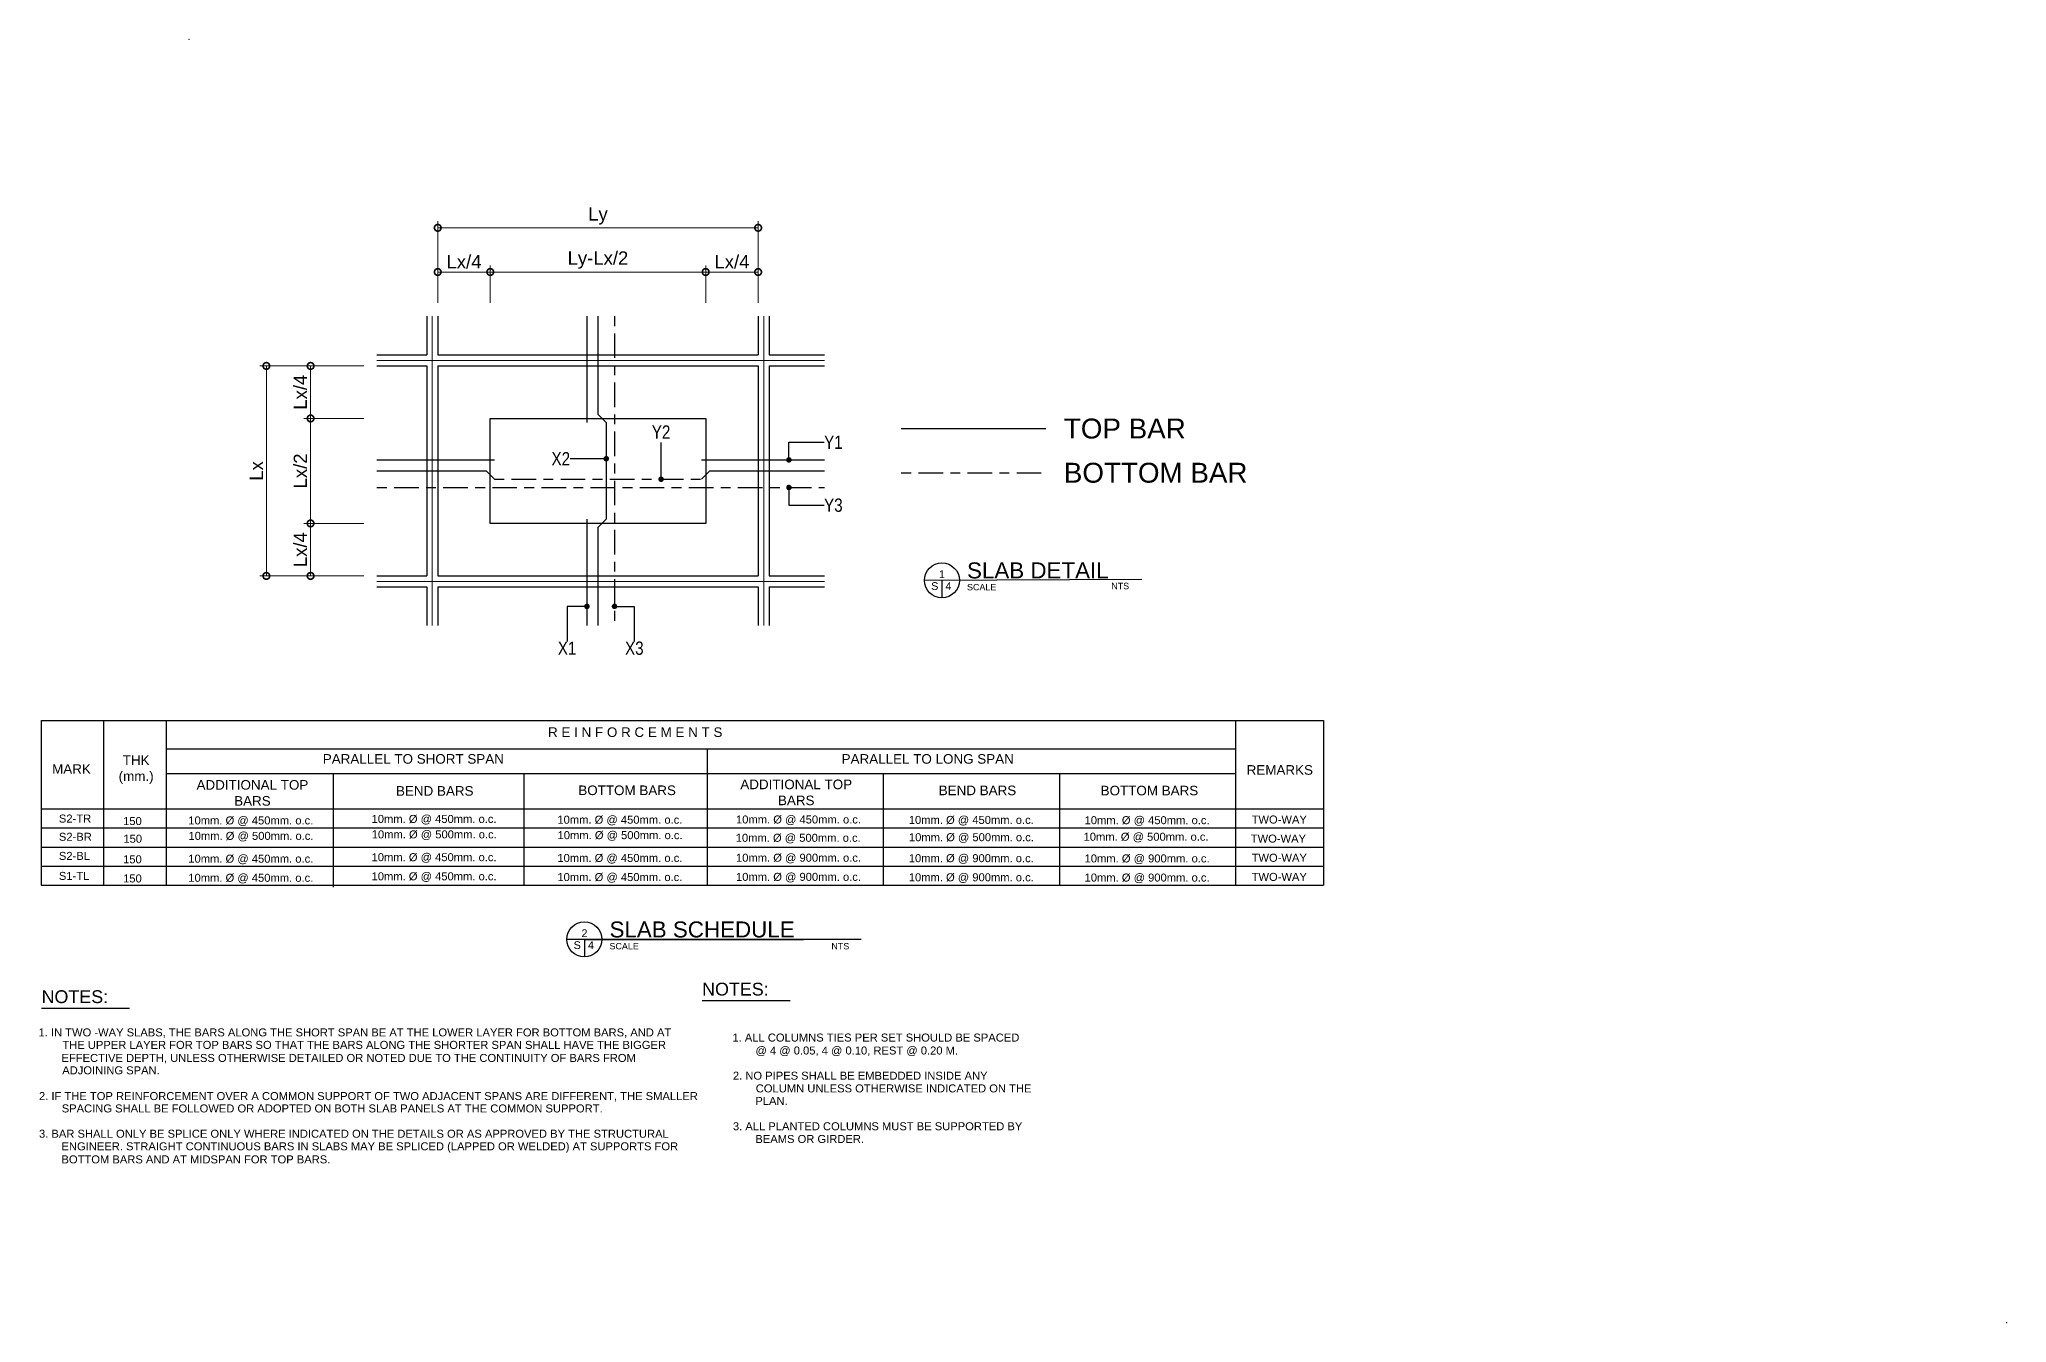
# Model space of a CAD drawing. Header units: inches. Extents: x -1 to 315328, y 6829 to 107833.
# Drawn here: x 253859 to 315328, y 67743 to 107833 of the extents above; entities that cross this region are included whole.
import ezdxf
from ezdxf.enums import TextEntityAlignment as Align
from ezdxf.lldxf.tags import DXFTag

# ---------------------------------------------------------------- set-up
doc = ezdxf.new("R2010")
doc.units = ezdxf.units.IN
doc.header["$MEASUREMENT"] = 0
doc.linetypes.add('Center', pattern=[31.75, 6.35, -4.7625, 15.875, -4.7625])
for name, color, linetype in [('Bar.Bottom', 2, 'HIDDEN'), ('Bar.Top', 2, 'Continuous'), ('Beam', 7, 'HIDDEN'), ('Boundary', 6, 'PHANTOM2'), ('Leader', 7, 'Continuous'), ('PDF6_TEXT', 7, 'Continuous'), ('TEXTS', 2, 'Continuous')]:
    doc.layers.add(name, color=color, linetype=linetype)
for name, color, linetype, lineweight in [('Center', 1, 'DASHDOTDOT0', 0), ('Dimension', 1, 'Continuous', 0), ('Legend', 7, 'Continuous', 0), ('Table(Main)', 2, 'Continuous', 0), ('Text', 9, 'Continuous', 0)]:
    doc.layers.add(name, color=color, linetype=linetype, lineweight=lineweight)
doc.styles.add('Arial', font='arial.ttf', dxfattribs={"height": 250})
doc.styles.add('DimText', font='arial.ttf')
doc.styles.add('Legend', font='arial.ttf')
doc.styles.add('RebarIndex', font='ARIALN.TTF')
doc.styles.get("Standard").update_dxf_attribs({"font": 'arial.ttf'})
tags = doc.linetypes.add('DASHDOTDOT0', pattern=[1, 0.3, -0.23, 0, -0.24, 0, -0.23]).pattern_tags.tags
tags[14:15] = [DXFTag(74, 4), DXFTag(75, 0), DXFTag(340, '0'), DXFTag(46, 0.0), DXFTag(50, 0.0), DXFTag(44, 0.0), DXFTag(45, 0.0)]
tags[12:13] = [DXFTag(74, 4), DXFTag(75, 0), DXFTag(340, '0'), DXFTag(46, 0.0), DXFTag(50, 0.0), DXFTag(44, 0.0), DXFTag(45, 0.0)]
tags[10:11] = [DXFTag(74, 4), DXFTag(75, 0), DXFTag(340, '0'), DXFTag(46, 0.0), DXFTag(50, 0.0), DXFTag(44, 0.0), DXFTag(45, 0.0)]
tags[8:9] = [DXFTag(74, 4), DXFTag(75, 0), DXFTag(340, '0'), DXFTag(46, 0.0), DXFTag(50, 0.0), DXFTag(44, 0.0), DXFTag(45, 0.0)]
tags[6:7] = [DXFTag(74, 4), DXFTag(75, 0), DXFTag(340, '0'), DXFTag(46, 0.0), DXFTag(50, 0.0), DXFTag(44, 0.0), DXFTag(45, 0.0)]
tags[4:5] = [DXFTag(74, 4), DXFTag(75, 0), DXFTag(340, '0'), DXFTag(46, 0.0), DXFTag(50, 0.0), DXFTag(44, 0.0), DXFTag(45, 0.0)]
tags = doc.linetypes.add('HIDDEN', pattern=[0.375, 0.25, -0.125]).pattern_tags.tags
tags[6:7] = [DXFTag(74, 4), DXFTag(75, 0), DXFTag(340, '0'), DXFTag(46, 0.0), DXFTag(50, 0.0), DXFTag(44, 0.0), DXFTag(45, 0.0)]
tags[4:5] = [DXFTag(74, 4), DXFTag(75, 0), DXFTag(340, '0'), DXFTag(46, 0.0), DXFTag(50, 0.0), DXFTag(44, 0.0), DXFTag(45, 0.0)]
tags = doc.linetypes.add('PHANTOM2', pattern=[1.25, 0.625, -0.125, 0.125, -0.125, 0.125, -0.125]).pattern_tags.tags
tags[14:15] = [DXFTag(74, 4), DXFTag(75, 0), DXFTag(340, '0'), DXFTag(46, 0.0), DXFTag(50, 0.0), DXFTag(44, 0.0), DXFTag(45, 0.0)]
tags[12:13] = [DXFTag(74, 4), DXFTag(75, 0), DXFTag(340, '0'), DXFTag(46, 0.0), DXFTag(50, 0.0), DXFTag(44, 0.0), DXFTag(45, 0.0)]
tags[10:11] = [DXFTag(74, 4), DXFTag(75, 0), DXFTag(340, '0'), DXFTag(46, 0.0), DXFTag(50, 0.0), DXFTag(44, 0.0), DXFTag(45, 0.0)]
tags[8:9] = [DXFTag(74, 4), DXFTag(75, 0), DXFTag(340, '0'), DXFTag(46, 0.0), DXFTag(50, 0.0), DXFTag(44, 0.0), DXFTag(45, 0.0)]
tags[6:7] = [DXFTag(74, 4), DXFTag(75, 0), DXFTag(340, '0'), DXFTag(46, 0.0), DXFTag(50, 0.0), DXFTag(44, 0.0), DXFTag(45, 0.0)]
tags[4:5] = [DXFTag(74, 4), DXFTag(75, 0), DXFTag(340, '0'), DXFTag(46, 0.0), DXFTag(50, 0.0), DXFTag(44, 0.0), DXFTag(45, 0.0)]
doc.dimstyles.new('Dim', dxfattribs={"dimscale": 60, "dimtxt": 1, "dimasz": 1, "dimexe": 0.5, "dimexo": 1, "dimgap": 0.25, "dimtad": 1, "dimtoh": 1, "dimdec": 0, "dimdsep": 46, "dimtxsty": 'DimText', "dimblk": 'DOTSMALL', "dimcen": 0.09, "dimclrt": 7, "dimadec": 0, "dimazin": 0, "dimtfac": 1, "dimtdec": 4, "dimtofl": 0, "dimtmove": 2, "dimatfit": 3, "dimfxl": 1, "dimtolj": 1, "dimtzin": 0, "dimarcsym": 0})

# ---------------------------------------------------------------- blocks, each defined once
blk = doc.blocks.new('_DotSmall')
at = {"color": 0, "linetype": 'ByBlock', "const_width": 0.5}
blk.add_lwpolyline([(-0.0625, 0, 1), (0.0625, 0, 1)], format="xyb", close=True, dxfattribs=at)
blk = doc.blocks.new('*D457')
at = {"layer": 'Defpoints', "color": 0, "transparency": 16777216}
for p in [(-94434.4, -503), (-94133.9, -503), (-94133.9, -978)]:
    blk.add_point(p, dxfattribs=at)
at = {"layer": 'Dimension', "color": 0, "lineweight": -2, "transparency": 16777216}
for p, q in [((-94193.9, -503), (-94464.4, -503)), ((-94434.4, -978), (-94434.4, -503)), ((-94193.9, -978), (-94464.4, -978))]:
    blk.add_line(p, q, dxfattribs=at)
at = {"layer": 'Dimension', "color": 0, "lineweight": -2, "transparency": 16777216, "xscale": 60, "yscale": 60, "zscale": 60}
for p, rotation in [((-94434.4, -503), 90), ((-94434.4, -978), 270)]:
    blk.add_blockref('_DotSmall', p, dxfattribs=dict(at, rotation=rotation))
at = {"layer": 'Dimension', "color": 7, "transparency": 16777216, "insert": (-94480.4, -740.5), "char_height": 60, "width": 148.592, "attachment_point": 5, "rotation": 90, "style": 'DimText'}
blk.add_mtext('\\A1;Lx/2', dxfattribs=at)
blk = doc.blocks.new('*D458')
at = {"layer": 'Defpoints', "color": 0, "transparency": 16777216}
for p in [(-94133.9, -265.5), (-94634.4, -1215.5), (-94133.9, -1215.5)]:
    blk.add_point(p, dxfattribs=at)
at = {"layer": 'Dimension', "color": 0, "lineweight": -2, "transparency": 16777216}
for p, q in [((-94193.9, -265.5), (-94664.4, -265.5)), ((-94634.4, -265.5), (-94634.4, -1215.5)), ((-94193.9, -1215.5), (-94664.4, -1215.5))]:
    blk.add_line(p, q, dxfattribs=at)
at = {"layer": 'Dimension', "color": 0, "lineweight": -2, "transparency": 16777216, "xscale": 60, "yscale": 60, "zscale": 60}
for p, rotation in [((-94634.4, -265.5), 90), ((-94634.4, -1215.5), 270)]:
    blk.add_blockref('_DotSmall', p, dxfattribs=dict(at, rotation=rotation))
at = {"layer": 'Dimension', "color": 7, "transparency": 16777216, "insert": (-94679.4, -740.5), "char_height": 60, "width": 81.716, "attachment_point": 5, "rotation": 90, "style": 'DimText'}
blk.add_mtext('\\A1;Lx', dxfattribs=at)
blk = doc.blocks.new('*D459')
at = {"layer": 'Defpoints', "color": 0, "transparency": 16777216}
for p in [(-94434.4, -978), (-94133.9, -978), (-94133.9, -1215.5)]:
    blk.add_point(p, dxfattribs=at)
at = {"layer": 'Dimension', "color": 0, "lineweight": -2, "transparency": 16777216}
for p, q in [((-94193.9, -978), (-94464.4, -978)), ((-94434.4, -1215.5), (-94434.4, -978)), ((-94193.9, -1215.5), (-94464.4, -1215.5))]:
    blk.add_line(p, q, dxfattribs=at)
at = {"layer": 'Dimension', "color": 0, "lineweight": -2, "transparency": 16777216, "xscale": 60, "yscale": 60, "zscale": 60}
for p, rotation in [((-94434.4, -978), 90), ((-94434.4, -1215.5), 270)]:
    blk.add_blockref('_DotSmall', p, dxfattribs=dict(at, rotation=rotation))
at = {"layer": 'Dimension', "color": 7, "transparency": 16777216, "insert": (-94480.4, -1096.8), "char_height": 60, "width": 148.954, "attachment_point": 5, "rotation": 90, "style": 'DimText'}
blk.add_mtext('\\A1;Lx/4', dxfattribs=at)
blk = doc.blocks.new('*D460')
at = {"layer": 'Defpoints', "color": 0, "transparency": 16777216}
for p in [(-94434.4, -265.5), (-94133.9, -265.5), (-94133.9, -503)]:
    blk.add_point(p, dxfattribs=at)
at = {"layer": 'Dimension', "color": 0, "lineweight": -2, "transparency": 16777216}
for p, q in [((-94193.9, -265.5), (-94464.4, -265.5)), ((-94434.4, -503), (-94434.4, -265.5)), ((-94193.9, -503), (-94464.4, -503))]:
    blk.add_line(p, q, dxfattribs=at)
at = {"layer": 'Dimension', "color": 0, "lineweight": -2, "transparency": 16777216, "xscale": 60, "yscale": 60, "zscale": 60}
for p, rotation in [((-94434.4, -265.5), 90), ((-94434.4, -503), 270)]:
    blk.add_blockref('_DotSmall', p, dxfattribs=dict(at, rotation=rotation))
at = {"layer": 'Dimension', "color": 7, "transparency": 16777216, "insert": (-94480.4, -384.3), "char_height": 60, "width": 148.954, "attachment_point": 5, "rotation": 90, "style": 'DimText'}
blk.add_mtext('\\A1;Lx/4', dxfattribs=at)
blk = doc.blocks.new('*D461')
at = {"layer": 'Defpoints', "color": 0, "transparency": 16777216}
for p in [(-92408.9, 159.5), (-92646.4, -40.5), (-92408.9, -40.5)]:
    blk.add_point(p, dxfattribs=at)
at = {"layer": 'Dimension', "color": 0, "lineweight": -2, "transparency": 16777216}
for p, q in [((-92646.4, 19.5), (-92646.4, 189.5)), ((-92408.9, 19.5), (-92408.9, 189.5)), ((-92646.4, 159.5), (-92408.9, 159.5))]:
    blk.add_line(p, q, dxfattribs=at)
at = {"layer": 'Dimension', "color": 0, "lineweight": -2, "transparency": 16777216, "xscale": 60, "yscale": 60, "zscale": 60, "rotation": 180}
blk.add_blockref('_DotSmall', (-92646.4, 159.5), dxfattribs=at)
at = {"layer": 'Dimension', "color": 0, "lineweight": -2, "transparency": 16777216, "xscale": 60, "yscale": 60, "zscale": 60}
blk.add_blockref('_DotSmall', (-92408.9, 159.5), dxfattribs=at)
at = {"layer": 'Dimension', "color": 7, "transparency": 16777216, "insert": (-92527.6, 205.5), "char_height": 60, "width": 148.954, "attachment_point": 5, "style": 'DimText'}
blk.add_mtext('\\A1;Lx/4', dxfattribs=at)
blk = doc.blocks.new('*D462')
at = {"layer": 'Defpoints', "color": 0, "transparency": 16777216}
for p in [(-93858.9, 359.5), (-93858.9, -40.5), (-92408.9, -40.5)]:
    blk.add_point(p, dxfattribs=at)
at = {"layer": 'Dimension', "color": 0, "lineweight": -2, "transparency": 16777216}
for p, q in [((-93858.9, 19.5), (-93858.9, 389.5)), ((-92408.9, 359.5), (-93858.9, 359.5)), ((-92408.9, 19.5), (-92408.9, 389.5))]:
    blk.add_line(p, q, dxfattribs=at)
at = {"layer": 'Dimension', "color": 0, "lineweight": -2, "transparency": 16777216, "xscale": 60, "yscale": 60, "zscale": 60, "rotation": 180}
blk.add_blockref('_DotSmall', (-93858.9, 359.5), dxfattribs=at)
at = {"layer": 'Dimension', "color": 0, "lineweight": -2, "transparency": 16777216, "xscale": 60, "yscale": 60, "zscale": 60}
blk.add_blockref('_DotSmall', (-92408.9, 359.5), dxfattribs=at)
at = {"layer": 'Dimension', "color": 7, "transparency": 16777216, "insert": (-93133.9, 413.3), "char_height": 60, "width": 78.458, "attachment_point": 5, "style": 'DimText'}
blk.add_mtext('\\A1;Ly', dxfattribs=at)
blk = doc.blocks.new('*D463')
at = {"layer": 'Defpoints', "color": 0, "transparency": 16777216}
for p in [(-92646.4, 159.5), (-93621.4, -40.5), (-92646.4, -40.5)]:
    blk.add_point(p, dxfattribs=at)
at = {"layer": 'Dimension', "color": 0, "lineweight": -2, "transparency": 16777216}
for p, q in [((-93621.4, 19.5), (-93621.4, 189.5)), ((-92646.4, 19.5), (-92646.4, 189.5)), ((-93621.4, 159.5), (-92646.4, 159.5))]:
    blk.add_line(p, q, dxfattribs=at)
at = {"layer": 'Dimension', "color": 0, "lineweight": -2, "transparency": 16777216, "xscale": 60, "yscale": 60, "zscale": 60, "rotation": 180}
blk.add_blockref('_DotSmall', (-93621.4, 159.5), dxfattribs=at)
at = {"layer": 'Dimension', "color": 0, "lineweight": -2, "transparency": 16777216, "xscale": 60, "yscale": 60, "zscale": 60}
blk.add_blockref('_DotSmall', (-92646.4, 159.5), dxfattribs=at)
at = {"layer": 'Dimension', "color": 7, "transparency": 16777216, "insert": (-93133.9, 213.8), "char_height": 60, "width": 263.284, "attachment_point": 5, "style": 'DimText'}
blk.add_mtext('\\A1;Ly-Lx/2', dxfattribs=at)
blk = doc.blocks.new('*D464')
at = {"layer": 'Defpoints', "color": 0, "transparency": 16777216}
for p in [(-93621.4, 159.5), (-93858.9, -40.5), (-93621.4, -40.5)]:
    blk.add_point(p, dxfattribs=at)
at = {"layer": 'Dimension', "color": 0, "lineweight": -2, "transparency": 16777216}
for p, q in [((-93858.9, 19.5), (-93858.9, 189.5)), ((-93621.4, 19.5), (-93621.4, 189.5)), ((-93858.9, 159.5), (-93621.4, 159.5))]:
    blk.add_line(p, q, dxfattribs=at)
at = {"layer": 'Dimension', "color": 0, "lineweight": -2, "transparency": 16777216, "xscale": 60, "yscale": 60, "zscale": 60, "rotation": 180}
blk.add_blockref('_DotSmall', (-93858.9, 159.5), dxfattribs=at)
at = {"layer": 'Dimension', "color": 0, "lineweight": -2, "transparency": 16777216, "xscale": 60, "yscale": 60, "zscale": 60}
blk.add_blockref('_DotSmall', (-93621.4, 159.5), dxfattribs=at)
at = {"layer": 'Dimension', "color": 7, "transparency": 16777216, "insert": (-93740.1, 205.5), "char_height": 60, "width": 148.954, "attachment_point": 5, "style": 'DimText'}
blk.add_mtext('\\A1;Lx/4', dxfattribs=at)
blk = doc.blocks.new('RC Slab(L)', base_point=(-94984.4, 1212.2))
for p in [(-94984.4, 1212.2), (-86758.9, -4594.1)]:
    blk.add_point(p)
at = {"layer": 'Bar.Bottom', "linetype": 'Center', "ltscale": 7}
for p, q in [((-93058.9, -40.5), (-93058.9, -1440.5)), ((-93602.6, -778), (-92665.1, -778)), ((-91761.2, -748.7), (-91107.3, -748.7)), ((-94133.9, -815.5), (-92108.9, -815.5))]:
    blk.add_line(p, q, dxfattribs=at)
at = {"layer": 'Bar.Bottom'}
blk.add_line((-93096.4, -521.8), (-93096.4, -959.3), dxfattribs=at)
at = {"layer": 'Bar.Top'}
for p, q in [((-93183.9, -40.5), (-93183.9, -521.8)), ((-93133.9, -40.5), (-93133.9, -484.3)), ((-93096.4, -521.8), (-93133.9, -484.3)), ((-91761.2, -548.7), (-91107.3, -548.7)), ((-94133.9, -690.5), (-93602.6, -690.5)), ((-92665.1, -690.5), (-92108.9, -690.5)), ((-94133.9, -740.5), (-93640.1, -740.5)), ((-93602.6, -778), (-93640.1, -740.5)), ((-92665.1, -778), (-92627.6, -740.5)), ((-92627.6, -740.5), (-92108.9, -740.5)), ((-93183.9, -959.3), (-93183.9, -1440.5)), ((-93096.4, -959.3), (-93133.9, -996.8)), ((-93133.9, -996.8), (-93133.9, -1440.5))]:
    blk.add_line(p, q, dxfattribs=at)
at = {"layer": 'Beam'}
for p, q in [((-93908.9, -40.5), (-93908.9, -215.5)), ((-93858.9, -40.5), (-93858.9, -215.5)), ((-92408.9, -40.5), (-92408.9, -215.5)), ((-92358.9, -40.5), (-92358.9, -215.5)), ((-94133.9, -215.5), (-93908.9, -215.5)), ((-94133.9, -265.5), (-93908.9, -265.5)), ((-93908.9, -265.5), (-93908.9, -1215.5)), ((-93858.9, -215.5), (-92408.9, -215.5)), ((-93858.9, -265.5), (-92408.9, -265.5)), ((-93858.9, -265.5), (-93858.9, -1215.5)), ((-92408.9, -265.5), (-92408.9, -1215.5)), ((-92358.9, -215.5), (-92108.9, -215.5)), ((-92358.9, -265.5), (-92358.9, -1215.5)), ((-92358.9, -265.5), (-92108.9, -265.5)), ((-94133.9, -1215.5), (-93908.9, -1215.5)), ((-93858.9, -1215.5), (-92408.9, -1215.5)), ((-92358.9, -1215.5), (-92108.9, -1215.5)), ((-94133.9, -1265.5), (-93908.9, -1265.5)), ((-93908.9, -1265.5), (-93908.9, -1440.5)), ((-93858.9, -1265.5), (-93858.9, -1440.5)), ((-93858.9, -1265.5), (-92408.9, -1265.5)), ((-92408.9, -1265.5), (-92408.9, -1440.5)), ((-92358.9, -1265.5), (-92108.9, -1265.5)), ((-92358.9, -1265.5), (-92358.9, -1440.5))]:
    blk.add_line(p, q, dxfattribs=at)
at = {"layer": 'Boundary'}
blk.add_lwpolyline([(-93621.4, -503), (-92646.4, -503), (-92646.4, -978), (-93621.4, -978)], close=True, dxfattribs=at)
at = {"layer": 'Center'}
for p, q in [((-93883.9, -40.5), (-93883.9, -1440.5)), ((-92383.9, -40.5), (-92383.9, -1440.5)), ((-94133.9, -240.5), (-92108.9, -240.5)), ((-94133.9, -1240.5), (-92108.9, -1240.5))]:
    blk.add_line(p, q, dxfattribs=at)
at = {"layer": 'Leader'}
for p, q in [((-92848.3, -778), (-92848.3, -612.5)), ((-92269.7, -610.7), (-92110.6, -610.7)), ((-92269.7, -690.5), (-92269.7, -610.7)), ((-93096.4, -685.3), (-93260, -685.3)), ((-92269.7, -815.5), (-92269.7, -895.4)), ((-92269.7, -895.4), (-92110.6, -895.4)), ((-93273.5, -1353.4), (-93273.5, -1512.4)), ((-93183.9, -1353.4), (-93273.5, -1353.4)), ((-93058.9, -1353.4), (-92969.3, -1353.4)), ((-92969.3, -1353.4), (-92969.3, -1512.4))]:
    blk.add_line(p, q, dxfattribs=at)
at = {"layer": 'Leader', "const_width": 12.5}
for points in [[(-93102.6, -685.3, 1), (-93090.1, -685.3, 1)], [(-92275.9, -690.5, 1), (-92263.4, -690.5, 1)], [(-92854.5, -778, 1), (-92842, -778, 1)], [(-92275.9, -815.5, -1), (-92263.4, -815.5, -1)], [(-93190.1, -1353.4, 1), (-93177.6, -1353.4, 1)], [(-93052.6, -1353.4, -1), (-93065.1, -1353.4, -1)]]:
    blk.add_lwpolyline(points, format="xyb", close=True, dxfattribs=at)
at = {"layer": 'Text', "style": 'RebarIndex'}
blk.add_text('Y2', height=60, dxfattribs=at).set_placement((-92848.3, -612.5), align=Align.BOTTOM_CENTER)
at = {"layer": 'Text'}
for s, height, style, p in [('  TOP BAR', 90, 'Legend', (-91095.4, -548.7)), ('Y1', 60, 'RebarIndex', (-92110.6, -610.7)), ('  BOTTOM BAR', 90, 'Legend', (-91095.4, -748.7)), ('Y3', 60, 'RebarIndex', (-92110.6, -895.4))]:
    blk.add_text(s, height=height, dxfattribs=dict(at, style=style)).set_placement(p, align=Align.MIDDLE_LEFT)
at = {"layer": 'Text', "style": 'RebarIndex'}
blk.add_text('X2', height=60, dxfattribs=at).set_placement((-93260, -685.3), align=Align.MIDDLE_RIGHT)
for s, p in [('X1', (-93273.5, -1512.4)), ('X3', (-92969.3, -1512.4))]:
    blk.add_text(s, height=60, dxfattribs=at).set_placement(p, align=Align.TOP_CENTER)
at = {"layer": 'Dimension'}
for base, p1, p2, text, picture, middle in [((-93858.9, 359.5), (-92408.9, -40.5), (-93858.9, -40.5), 'Ly', '*D462', (-93133.9, 413.3)), ((-93621.4, 159.5), (-93858.9, -40.5), (-93621.4, -40.5), 'Lx/4', '*D464', (-93740.1, 205.5)), ((-92646.4, 159.5), (-93621.4, -40.5), (-92646.4, -40.5), 'Ly-Lx/2', '*D463', (-93133.9, 213.8)), ((-92408.9, 159.5), (-92646.4, -40.5), (-92408.9, -40.5), 'Lx/4', '*D461', (-92527.6, 205.5))]:
    dim = blk.add_linear_dim(base=base, p1=p1, p2=p2, text=text, dimstyle='Dim', override={"dimscale": 60, "dimtxt": 1, "dimasz": 1, "dimexe": 0.5, "dimexo": 1, "dimgap": 0.25, "dimtad": 1, "dimtih": 0, "dimdec": 0, "dimlfac": 1, "dimzin": 8, "dimlunit": 2, "dimpost": '', "dimtxsty": 'DimText', "dimblk": 'DotSmall', "dimse1": 0, "dimse2": 0, "dimsd2": 0, "dimclrd": 0, "dimclre": 0, "dimclrt": 7, "dimaunit": 0, "dimadec": 0, "dimazin": 0, "dimtol": 0, "dimtp": 0, "dimtm": 0, "dimtmove": 2}, dxfattribs=at)
    dim.commit()
    dim.dimension.update_dxf_attribs({"geometry": picture, "text_midpoint": middle})
for base, p1, p2, text, picture, middle in [((-94634.4, -1215.5), (-94133.9, -265.5), (-94133.9, -1215.5), 'Lx', '*D458', (-94679.4, -740.5)), ((-94434.4, -265.5), (-94133.9, -503), (-94133.9, -265.5), 'Lx/4', '*D460', (-94480.4, -384.3)), ((-94434.4, -503), (-94133.9, -978), (-94133.9, -503), 'Lx/2', '*D457', (-94480.4, -740.5)), ((-94434.4, -978), (-94133.9, -1215.5), (-94133.9, -978), 'Lx/4', '*D459', (-94480.4, -1096.8))]:
    dim = blk.add_linear_dim(base=base, p1=p1, p2=p2, angle=90, text=text, dimstyle='Dim', override={"dimscale": 60, "dimtxt": 1, "dimasz": 1, "dimexe": 0.5, "dimexo": 1, "dimgap": 0.25, "dimtad": 1, "dimtih": 0, "dimdec": 0, "dimlfac": 1, "dimzin": 8, "dimlunit": 2, "dimpost": '', "dimtxsty": 'DimText', "dimblk": 'DotSmall', "dimse1": 0, "dimse2": 0, "dimsd2": 0, "dimclrd": 0, "dimclre": 0, "dimclrt": 7, "dimaunit": 0, "dimadec": 0, "dimazin": 0, "dimtol": 0, "dimtp": 0, "dimtm": 0, "dimtmove": 2}, dxfattribs=at)
    dim.commit()
    dim.dimension.update_dxf_attribs({"geometry": picture, "text_midpoint": middle})

msp = doc.modelspace()

# ---------------------------------------------------------------- linework, layer by layer
at = {"linetype": 'Continuous', "lineweight": 30}
for p, q in [((255863.99229, 86558.79808), (255863.99229, 81404.4683)), ((257825.27887, 86558.79808), (257825.27887, 81404.4683)), ((291236.95737, 86558.79808), (291236.95737, 81404.4683)), ((274724.90022, 85666.8243), (274724.90022, 81404.4683)), ((263043.61963, 84894.92033), (263043.61963, 81349.16749)), ((268996.7246, 84894.92033), (268996.7246, 81404.4683)), ((280228.91927, 84877.78258), (280228.91927, 81404.4683)), ((285732.93832, 84912.05808), (285732.93832, 81404.4683))]:
    msp.add_line(p, q, dxfattribs=at)
at = {"layer": 'PDF6_TEXT', "linetype": 'Continuous'}
for points in [[(253928.51883, 77567.4095), (256679.47491, 77567.4095)], [(274567.24948, 77808.278), (277318.20556, 77808.278)]]:
    msp.add_lwpolyline(points, dxfattribs=at)
at = {"layer": 'Table(Main)', "linetype": 'Continuous', "lineweight": 30}
for p, q in [((253914.78217, 86558.79808), (293983.00297, 86558.79808)), ((253914.78217, 86558.79808), (253914.78217, 81404.4683)), ((257825.27887, 85666.8243), (291236.95737, 85666.8243)), ((257825.27887, 84894.92033), (291236.95737, 84894.92033)), ((253914.78217, 83794.2), (293982.83975, 83794.2)), ((253914.78217, 83196.76707), (293982.83114, 83196.76707)), ((253914.78217, 83196.76707), (293982.83114, 83196.76707)), ((253914.78217, 82599.33415), (293982.82254, 82599.33415)), ((253914.78217, 82599.33415), (293982.82254, 82599.33415)), ((253914.78217, 82001.90122), (293982.81393, 82001.90122)), ((253914.78217, 82001.90122), (293982.81393, 82001.90122)), ((253914.78217, 82001.90122), (293982.81393, 82001.90122)), ((253914.78217, 82001.90122), (293982.81393, 82001.90122)), ((253914.78217, 82001.90122), (293982.81393, 82001.90122)), ((253914.78217, 82001.90122), (293982.81393, 82001.90122)), ((253914.78217, 81404.4683), (293982.80533, 81404.4683)), ((253914.78217, 81404.4683), (293982.80533, 81404.4683)), ((253914.78217, 81404.4683), (293982.80533, 81404.4683)), ((253914.78217, 81404.4683), (293982.80533, 81404.4683))]:
    msp.add_line(p, q, dxfattribs=at)
at = {"layer": 'Table(Main)', "lineweight": -3}
for p, q in [((293983.00297, 86558.79808), (293982.84261, 83993.03533)), ((293982.84261, 83993.03533), (293982.80533, 81404.4683))]:
    msp.add_line(p, q, dxfattribs=at)
at = {"layer": 'TEXTS'}
for p, q in [((288309.31929, 90960.831), (281511.81975, 90931.03855)), ((282058.73435, 90931.03855), (282058.73435, 90384.12396)), ((282058.73435, 90931.03855), (282058.73435, 90384.12396)), ((282058.73435, 90931.03855), (282058.73435, 90384.12396)), ((279541.5503, 79714.64425), (270341.07574, 79714.64425)), ((270887.99034, 79714.64425), (277737.65778, 79714.64425)), ((270887.99034, 79714.64425), (270887.99034, 79167.72966)), ((270887.99034, 79714.64425), (270887.99034, 79167.72966)), ((270887.99034, 79714.64425), (270887.99034, 79167.72966))]:
    msp.add_line(p, q, dxfattribs=at)
for centre in [(282058.73435, 90931.03855), (282058.73435, 90931.03855), (282058.73435, 90931.03855), (270887.99034, 79714.64425), (270887.99034, 79714.64425), (270887.99034, 79714.64425)]:
    msp.add_circle(centre, 546.9146, dxfattribs=at)

# ---------------------------------------------------------------- block references
at = {"layer": 'Legend', "xscale": 6.904408970015537, "yscale": 6.904408970015537, "zscale": 13.52193744293235}
msp.add_blockref('RC Slab(L)', (258536.2278, 107832.53253), dxfattribs=at)

# ---------------------------------------------------------------- texts
for s, p in [('1', (281968.37675, 91002.12811)), ('S', (281723.71836, 90631.78992)), ('4', (282170.50619, 90631.78992)), ('2', (270797.63274, 79785.73381)), ('S', (270552.97435, 79415.39562)), ('4', (270999.76218, 79415.39562))]:
    msp.add_text(s, height=242.20035).set_placement(p)
at = {"color": 0, "lineweight": 30, "attachment_point": 1}
for s, insert, char_height, width in [('R E I N F O R C E M E N T S', (269753.41574, 86339.53825), 300, 11032.4917797), ('\\pxqc;THK\\P(mm.)', (255863.99229, 85464.7474), 300, 2037.8856597), ('PARALLEL TO SHORT SPAN', (262715.60444, 85503.81239), 300, 9347.7122787), ('PARALLEL TO LONG SPAN', (278927.11835, 85503.81263), 300, 9347.7122787), ('MARK', (254257.50978, 85189.5151), 300, 1499.4289011), ('REMARKS', (291581.97994, 85158.65468), 300, 2919.4182193), ('\\pxqc;ADDITIONAL TOP BARS', (258600.79885, 84692.79157), 300, 3831.9678666), ('\\pxqc;BEND BARS', (264707.25306, 84504.50825), 300, 3012.8918097), ('\\pxqc;BOTTOM BARS', (270571.6042, 84523.33818), 300, 3304.3368011), ('\\pxqc;ADDITIONAL TOP BARS', (275591.78217, 84708.41387), 300, 3831.9678666), ('\\pxqc;BEND BARS', (281665.05466, 84520.13055), 300, 3012.8918097), ('\\pxqc;BOTTOM BARS', (286891.9239, 84515.12876), 300, 3304.3368011), ('S2-TR', (254469.59369, 83615.23111), 250, 2252.3867129), ('\\pxql;10mm. %%C @ 450mm. o.c.', (264239.21421, 83603.7472), 250, 4578.1197358), ('\\pxql;10mm. %%C @ 450mm. o.c.', (275625.73147, 83586.7472), 250, 4243.1370956), ('S2-BR', (254469.59369, 83046.64656), 250, 2252.3867129), ('\\pxqc;150', (255640.89338, 83536.91499), 250, 2252.3867129), ('\\pxqc;150', (255649.5993, 82985.76405), 250, 2252.3867129), ('\\pxql;10mm. %%C @ 450mm. o.c.', (258513.10018, 83557.50765), 250, 4746.7483847), ('\\pxql;10mm. %%C @ 500mm. o.c.', (258518.96984, 83074.71367), 250, 4678.5207546), ('\\pxql;10mm. %%C @ 500mm. o.c.', (264245.08387, 83120.95322), 250, 4949.1626372), ('\\pxql;10mm. %%C @ 450mm. o.c.', (270045.22775, 83579.7472), 250, 4248.1180435), ('\\pxql;10mm. %%C @ 500mm. o.c.', (270051.09742, 83096.95322), 250, 4242.2483807), ('\\pxql;10mm. %%C @ 500mm. o.c.', (275618.16688, 83014.74221), 250, 4250.7016922), ('\\pxql;10mm. %%C @ 450mm. o.c.', (281025.01534, 83572.7472), 250, 4164.8210704), ('\\pxql;10mm. %%C @ 500mm. o.c.', (281028.89105, 83032.31354), 250, 4217.1441973), ('\\pxql;10mm. %%C @ 500mm. o.c.', (286485.89709, 83047.67303), 250, 4153.292889), ('\\pxql;10mm. %%C @ 450mm. o.c.', (286517.83131, 83564.7472), 250, 4278.7144693), ('\\pxqc;TWO-WAY', (291067.41643, 82989.58924), 250, 3012.8918097), ('\\pxqc;TWO-WAY', (291094.10987, 83585.04622), 250, 3012.8918097), ('S2-BL', (254469.59369, 82448.69424), 250, 2252.3867129), ('\\pxql;10mm. %%C @ 450mm. o.c.', (258513.10018, 82362.6418), 250, 4746.7483847), ('\\pxql;10mm. %%C @ 450mm. o.c.', (264239.21421, 82408.88135), 250, 4578.1197358), ('\\pxql;10mm. %%C @ 450mm. o.c.', (270045.22775, 82384.88135), 250, 4248.1180435), ('\\pxql;10mm. %%C @ 900mm. o.c.', (275625.73147, 82391.88135), 250, 4243.1370956), ('\\pxql;10mm. %%C @ 900mm. o.c.', (281025.01534, 82377.88135), 250, 4164.8210704), ('\\pxql;10mm. %%C @ 900mm. o.c.', (286517.83131, 82369.88135), 250, 4278.7144693), ('\\pxqc;TWO-WAY', (291094.10987, 82390.18037), 250, 3012.8918097), ('S1-TL', (254469.59369, 81823.82229), 250, 2252.3867129), ('\\pxqc;150', (255640.89338, 82342.04914), 250, 2252.3867129), ('\\pxql;10mm. %%C @ 450mm. o.c.', (258513.10018, 81765.20887), 250, 4746.7483847), ('\\pxql;10mm. %%C @ 450mm. o.c.', (258513.10018, 81765.20887), 250, 4746.7483847), ('\\pxql;10mm. %%C @ 450mm. o.c.', (264239.21421, 81811.44842), 250, 4578.1197358), ('\\pxql;10mm. %%C @ 450mm. o.c.', (264239.21421, 81811.44842), 250, 4578.1197358), ('\\pxql;10mm. %%C @ 450mm. o.c.', (270045.22775, 81787.44842), 250, 4248.1180435), ('\\pxql;10mm. %%C @ 450mm. o.c.', (270045.22775, 81787.44842), 250, 4248.1180435), ('\\pxql;10mm. %%C @ 900mm. o.c.', (275625.73147, 81794.44842), 250, 4243.1370956), ('\\pxql;10mm. %%C @ 900mm. o.c.', (275625.73147, 81794.44842), 250, 4243.1370956), ('\\pxql;10mm. %%C @ 900mm. o.c.', (281025.01534, 81780.44842), 250, 4164.8210704), ('\\pxql;10mm. %%C @ 900mm. o.c.', (281025.01534, 81780.44842), 250, 4164.8210704), ('\\pxql;10mm. %%C @ 900mm. o.c.', (286517.83131, 81772.44842), 250, 4278.7144693), ('\\pxql;10mm. %%C @ 900mm. o.c.', (286517.83131, 81772.44842), 250, 4278.7144693), ('\\pxqc;TWO-WAY', (291094.10987, 81792.74744), 250, 3012.8918097), ('\\pxqc;TWO-WAY', (291094.10987, 81792.74744), 250, 3012.8918097), ('\\pxqc;150', (255640.89338, 81744.61622), 250, 2252.3867129), ('\\pxqc;150', (255640.89338, 81744.61622), 250, 2252.3867129)]:
    msp.add_mtext(s, dxfattribs=dict(at, insert=insert, char_height=char_height, width=width))
at = {"layer": 'PDF6_TEXT', "linetype": 'Continuous', "lineweight": 35, "char_height": 400, "attachment_point": 7, "style": 'Arial'}
for insert in [(253928.51883, 77720.22003), (274567.24948, 77957.07838)]:
    msp.add_mtext('NOTES:', dxfattribs=dict(at, insert=insert))
at = {"layer": 'PDF6_TEXT', "linetype": 'Continuous', "char_height": 250, "attachment_point": 7, "style": 'Arial'}
for s, insert in [('1. IN TWO -WAY SLABS, THE BARS ALONG THE SHORT SPAN BE AT THE LOWER LAYER FOR BOTTOM BARS, AND AT', (253832.27547, 76638.55882)), ('THE UPPER LAYER FOR TOP BARS SO THAT THE BARS ALONG THE SHORTER SPAN SHALL HAVE THE BIGGER', (254578.16152, 76291.35958)), ('1. ALL COLUMNS TIES PER SET SHOULD BE SPACED', (275513.64253, 76520.19765)), ('@ 4 @ 0.05, 4 @ 0.10, REST @ 0.20 M.', (276235.46774, 76069.37902)), ('ADJOINING SPAN.', (254574.15138, 75497.35184)), ('EFFECTIVE DEPTH, UNLESS OTHERWISE DETAILED OR NOTED DUE TO THE CONTINUITY OF BARS FROM', (254550.09054, 75840.54095)), ('2. NO PIPES SHALL BE EMBEDDED INSIDE ANY', (275529.68309, 75329.18605)), ('COLUMN UNLESS OTHERWISE INDICATED ON THE', (276243.48802, 74932.18218)), ('2. IF THE TOP REINFORCEMENT OVER A COMMON SUPPORT OF TWO ADJACENT SPANS ARE DIFFERENT, THE SMALLER', (253848.31603, 74649.52935)), ('SPACING SHALL BE FOLLOWED OR ADOPTED ON BOTH SLAB PANELS AT THE COMMON SUPPORT.', (254558.11082, 74306.34024)), ('PLAN.', (276231.4576, 74544.02399)), ('3. BAR SHALL ONLY BE SPLICE ONLY WHERE INDICATED ON THE DETAILS OR AS APPROVED BY THE STRUCTURAL', (253848.31603, 73516.34265)), ('3. ALL PLANTED COLUMNS MUST BE SUPPORTED BY', (275529.68309, 73749.19086)), ('ENGINEER. STRAIGHT CONTINUOUS BARS IN SLABS MAY BE SPLICED (LAPPED OR WELDED) AT SUPPORTS FOR', (254550.09054, 73050.95238)), ('BEAMS OR GIRDER.', (276231.4576, 73352.187)), ('BOTTOM BARS AND AT MIDSPAN FOR TOP BARS.', (254550.09054, 72714.31464))]:
    msp.add_mtext(s, dxfattribs=dict(at, insert=insert))
at = {"layer": 'TEXTS'}
for s, height, p in [('SLAB DETAIL', 499.9996013, (282844.96589, 90993.20556)), ('SCALE', 200, (282844.33837, 90620.22786)), ('NTS', 200, (287351.15978, 90655.58367)), ('SLAB SCHEDULE', 499.9996013, (271674.22188, 79776.81126)), ('SCALE', 200, (271673.59436, 79403.83356)), ('NTS', 200, (278607.23918, 79403.83356))]:
    msp.add_text(s, height=height, dxfattribs=at).set_placement(p)

doc.saveas('drawing.dxf')
